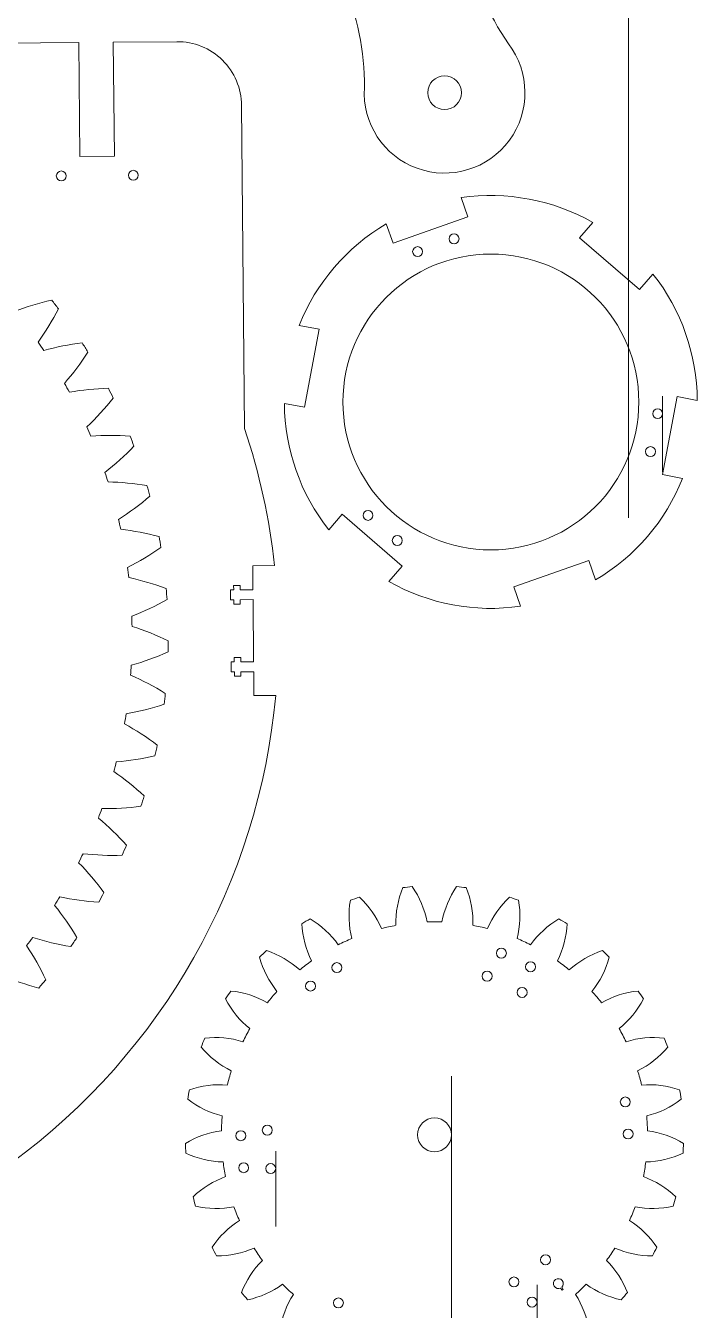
# Model space of a CAD drawing. Header units: millimetres. Extents: x -270 to 270, y -1120 to 1355.
# Drawn here: x 61 to 269.9, y -189.9 to 209.6 of the extents above; entities that cross this region are included whole.
import ezdxf

# ---------------------------------------------------------------- set-up
doc = ezdxf.new("R2010")
doc.units = ezdxf.units.MM
doc.header["$MEASUREMENT"] = 0
doc.layers.add('Layer 1', color=7, linetype='Continuous')

msp = doc.modelspace()

# ---------------------------------------------------------------- linework, layer by layer
at = {"layer": 'Layer 1', "lineweight": 15}
for points, knots in [([(248.4518, 593.1388), (248.4518, 618.5439), (227.8569, 639.1388), (202.4518, 639.1388), (202.4518, 639.1388), (177.0468, 639.1389), (156.4518, 618.544), (156.4518, 593.1389), (156.4518, 593.1389), (156.4517, 567.7339), (177.0465, 547.1389), (202.4516, 547.1388), (202.4516, 547.1388), (227.8567, 547.1387), (248.4516, 567.7335), (248.4518, 593.1386), (248.4578, 1355.2916), (248.4518, -931.1672), (248.4518, 593.1388)], [0, 0, 0, 0, 0.2, 0.2, 0.2, 0.2, 0.4, 0.4, 0.4, 0.4, 0.6, 0.6, 0.6, 0.6, 1, 1, 1, 1.0002, 1.0002, 1.0002, 1.0002]), ([(231.9051, 340.8328), (231.9051, 343.7323), (229.5546, 346.0828), (226.6551, 346.0828), (226.6551, 346.0828), (223.7557, 346.0828), (221.4051, 343.7323), (221.4051, 340.8328), (221.4051, 340.8328), (221.4051, 337.9333), (223.7556, 335.5828), (226.6551, 335.5828), (226.6551, 335.5828), (229.5546, 335.5827), (231.9051, 337.9332), (231.9051, 340.8327), (231.9051, 427.8177), (231.9051, 166.8628), (231.9051, 340.8328)], [0, 0, 0, 0, 0.2, 0.2, 0.2, 0.2, 0.4, 0.4, 0.4, 0.4, 0.6, 0.6, 0.6, 0.6, 1, 1, 1, 1.0001, 1.0001, 1.0001, 1.0001]), ([(237.7528, 318.4309), (218.2352, 307.5009), (204.2256, 288.8537), (199.1617, 267.0648), (199.1617, 267.0648), (194.0977, 245.2759), (198.4479, 222.3617), (211.1449, 203.9447)], [0, 0, 0, 0, 0.33333333, 0.33333333, 0.33333333, 0.33333333, 1, 1, 1, 1]), ([(166.3477, 190.3422), (166.6431, 213.041), (157.2208, 234.7833), (140.4557, 250.0886), (140.4557, 250.0886), (123.6906, 265.394), (101.1822, 272.8022), (78.6042, 270.446)], [0, 0, 0, 0, 0.33333333, 0.33333333, 0.33333333, 0.33333333, 1, 1, 1, 1]), ([(128.1826, 184.7957), (128.1356, 190.0998), (125.9836, 195.168), (122.1998, 198.8854), (122.1998, 198.8854), (118.4161, 202.6028), (113.3105, 204.6649), (108.0064, 204.618)], [0, 0, 0, 0, 0.33333333, 0.33333333, 0.33333333, 0.33333333, 1, 1, 1, 1]), ([(166.3477, 190.3422), (165.638, 179.2597), (172.3241, 169.0375), (182.7621, 165.2464), (182.7621, 165.2464), (193.2001, 161.4553), (204.8879, 165.0041), (211.4557, 173.959), (211.4557, 173.959), (218.0235, 182.9138), (217.897, 195.1277), (211.145, 203.9445)], [0, 0, 0, 0, 0.25, 0.25, 0.25, 0.25, 0.5, 0.5, 0.5, 0.5, 1, 1, 1, 1]), ([(196.5466, 188.7445), (196.5466, 191.644), (194.1961, 193.9945), (191.2966, 193.9945), (191.2966, 193.9945), (188.3971, 193.9945), (186.0466, 191.644), (186.0466, 188.7445), (186.0466, 188.7445), (186.0466, 185.845), (188.3971, 183.4945), (191.2966, 183.4945), (191.2966, 183.4945), (194.1961, 183.4945), (196.5466, 185.845), (196.5466, 188.7445)], [0, 0, 0, 0, 0.2, 0.2, 0.2, 0.2, 0.4, 0.4, 0.4, 0.4, 0.6, 0.6, 0.6, 0.6, 1, 1, 1, 1]), ([(73.66, 162.8566), (73.66, 163.7127), (72.9661, 164.4066), (72.11, 164.4066), (72.11, 164.4066), (71.254, 164.4066), (70.56, 163.7127), (70.56, 162.8566), (70.56, 162.8566), (70.56, 162.0006), (71.254, 161.3066), (72.11, 161.3066), (72.11, 161.3066), (72.9661, 161.3066), (73.66, 162.0006), (73.66, 162.8566)], [0, 0, 0, 0, 0.2, 0.2, 0.2, 0.2, 0.4, 0.4, 0.4, 0.4, 0.6, 0.6, 0.6, 0.6, 1, 1, 1, 1]), ([(96.0591, 163.065), (96.0591, 163.921), (95.3651, 164.615), (94.5091, 164.615), (94.5091, 164.615), (93.653, 164.615), (92.9591, 163.921), (92.9591, 163.065), (92.9591, 163.065), (92.9591, 162.2089), (93.653, 161.515), (94.5091, 161.515), (94.5091, 161.515), (95.3651, 161.515), (96.0591, 162.2089), (96.0591, 163.065)], [0, 0, 0, 0, 0.2, 0.2, 0.2, 0.2, 0.4, 0.4, 0.4, 0.4, 0.6, 0.6, 0.6, 0.6, 1, 1, 1, 1]), ([(195.7804, 143.2994), (195.7804, 144.1554), (195.0864, 144.8494), (194.2304, 144.8494), (194.2304, 144.8494), (193.3744, 144.8494), (192.6804, 144.1555), (192.6804, 143.2994), (192.6804, 143.2994), (192.6804, 142.4434), (193.3744, 141.7494), (194.2304, 141.7494), (194.2304, 141.7494), (195.0864, 141.7494), (195.7804, 142.4434), (195.7804, 143.2994)], [0, 0, 0, 0, 0.2, 0.2, 0.2, 0.2, 0.4, 0.4, 0.4, 0.4, 0.6, 0.6, 0.6, 0.6, 1, 1, 1, 1]), ([(184.4582, 139.3236), (184.4582, 140.1796), (183.7642, 140.8736), (182.9082, 140.8736), (182.9082, 140.8736), (182.0521, 140.8736), (181.3582, 140.1796), (181.3582, 139.3236), (181.3582, 139.3236), (181.3582, 138.4676), (182.0521, 137.7736), (182.9082, 137.7736), (182.9082, 137.7736), (183.7642, 137.7736), (184.4582, 138.4675), (184.4582, 139.3236)], [0, 0, 0, 0, 0.2, 0.2, 0.2, 0.2, 0.4, 0.4, 0.4, 0.4, 0.6, 0.6, 0.6, 0.6, 1, 1, 1, 1]), ([(251.6824, 92.5789), (251.6824, 117.9839), (231.0875, 138.5788), (205.6824, 138.5789), (205.6824, 138.5789), (180.2774, 138.5789), (159.6825, 117.9841), (159.6824, 92.579), (159.6824, 92.579), (159.6823, 67.1739), (180.2771, 46.579), (205.6822, 46.5789), (205.6822, 46.5789), (231.0873, 46.5788), (251.6822, 67.1735), (251.6824, 92.5786), (251.6824, 92.5786), (251.6824, 92.5789), (251.6824, 92.5789)], [0, 0, 0, 0, 0.2, 0.2, 0.2, 0.2, 0.4, 0.4, 0.4, 0.4, 0.6, 0.6, 0.6, 0.6, 1, 1, 1, 1.0003, 1.0003, 1.0003, 1.0003]), ([(259.1016, 88.9296), (259.1016, 89.7856), (258.4077, 90.4795), (257.5516, 90.4796), (257.5516, 90.4796), (256.6956, 90.4796), (256.0016, 89.7856), (256.0016, 88.9296), (256.0016, 88.9296), (256.0016, 88.0735), (256.6956, 87.3796), (257.5516, 87.3796), (257.5516, 87.3796), (258.4077, 87.3795), (259.1016, 88.0735), (259.1016, 88.9295), (259.1016, 114.6095), (259.1016, 37.5696), (259.1016, 88.9296)], [0, 0, 0, 0, 0.2, 0.2, 0.2, 0.2, 0.4, 0.4, 0.4, 0.4, 0.6, 0.6, 0.6, 0.6, 1, 1, 1, 1.0001, 1.0001, 1.0001, 1.0001]), ([(256.8837, 77.1363), (256.8837, 77.9923), (256.1897, 78.6863), (255.3337, 78.6863), (255.3337, 78.6863), (254.4776, 78.6863), (253.7837, 77.9923), (253.7837, 77.1363), (253.7837, 77.1363), (253.7837, 76.2803), (254.4776, 75.5863), (255.3336, 75.5863), (255.3336, 75.5863), (256.1897, 75.5863), (256.8836, 76.2803), (256.8837, 77.1363)], [0, 0, 0, 0, 0.2, 0.2, 0.2, 0.2, 0.4, 0.4, 0.4, 0.4, 0.6, 0.6, 0.6, 0.6, 1, 1, 1, 1]), ([(169.0331, 57.3009), (169.0331, 58.1569), (168.3391, 58.8509), (167.4831, 58.8509), (167.4831, 58.8509), (166.6271, 58.8509), (165.9331, 58.1569), (165.9331, 57.3009), (165.9331, 57.3009), (165.9331, 56.4448), (166.6271, 55.7509), (167.4831, 55.7509), (167.4831, 55.7509), (168.3391, 55.7509), (169.0331, 56.4448), (169.0331, 57.3009)], [0, 0, 0, 0, 0.2, 0.2, 0.2, 0.2, 0.4, 0.4, 0.4, 0.4, 0.6, 0.6, 0.6, 0.6, 1, 1, 1, 1]), ([(178.1374, 49.4834), (178.1374, 50.3395), (177.4434, 51.0334), (176.5874, 51.0334), (176.5874, 51.0334), (175.7313, 51.0334), (175.0374, 50.3395), (175.0374, 49.4835), (175.0374, 49.4835), (175.0374, 48.6274), (175.7313, 47.9335), (176.5874, 47.9334), (176.5874, 47.9334), (177.4434, 47.9334), (178.1374, 48.6274), (178.1374, 49.4834)], [0, 0, 0, 0, 0.2, 0.2, 0.2, 0.2, 0.4, 0.4, 0.4, 0.4, 0.6, 0.6, 0.6, 0.6, 1, 1, 1, 1]), ([(193.3996, -135.3449), (193.3996, -132.4454), (191.0491, -130.0949), (188.1496, -130.0949), (188.1496, -130.0949), (185.2501, -130.0949), (182.8996, -132.4454), (182.8996, -135.3449), (182.8996, -135.3449), (182.8996, -138.2444), (185.25, -140.5949), (188.1495, -140.5949), (188.1495, -140.5949), (191.049, -140.5949), (193.3995, -138.2445), (193.3996, -135.345), (193.4026, -48.36), (193.3996, -309.3149), (193.3996, -135.3449)], [0, 0, 0, 0, 0.2, 0.2, 0.2, 0.2, 0.4, 0.4, 0.4, 0.4, 0.6, 0.6, 0.6, 0.6, 1, 1, 1, 1.0001, 1.0001, 1.0001, 1.0001]), ([(210.5091, -78.8479), (210.5091, -77.9919), (209.8152, -77.2979), (208.9591, -77.2979), (208.9591, -77.2979), (208.1031, -77.2979), (207.4091, -77.9919), (207.4091, -78.8479), (207.4091, -78.8479), (207.4091, -79.7039), (208.1031, -80.3979), (208.9591, -80.3979), (208.9591, -80.3979), (209.8152, -80.3979), (210.5091, -79.704), (210.5091, -78.8479)], [0, 0, 0, 0, 0.2, 0.2, 0.2, 0.2, 0.4, 0.4, 0.4, 0.4, 0.6, 0.6, 0.6, 0.6, 1, 1, 1, 1]), ([(159.366, -83.3371), (159.366, -82.4811), (158.672, -81.7871), (157.816, -81.7871), (157.816, -81.7871), (156.9599, -81.7871), (156.266, -82.4811), (156.266, -83.3371), (156.266, -83.3371), (156.266, -84.1931), (156.9599, -84.8871), (157.816, -84.8871), (157.816, -84.8871), (158.672, -84.8871), (159.366, -84.1932), (159.366, -83.3371)], [0, 0, 0, 0, 0.2, 0.2, 0.2, 0.2, 0.4, 0.4, 0.4, 0.4, 0.6, 0.6, 0.6, 0.6, 1, 1, 1, 1]), ([(219.5734, -83.0715), (219.5734, -82.2154), (218.8795, -81.5215), (218.0234, -81.5215), (218.0234, -81.5215), (217.1674, -81.5215), (216.4734, -82.2154), (216.4734, -83.0715), (216.4734, -83.0715), (216.4734, -83.9275), (217.1674, -84.6215), (218.0234, -84.6215), (218.0234, -84.6215), (218.8795, -84.6215), (219.5734, -83.9275), (219.5734, -83.0715)], [0, 0, 0, 0, 0.2, 0.2, 0.2, 0.2, 0.4, 0.4, 0.4, 0.4, 0.6, 0.6, 0.6, 0.6, 1, 1, 1, 1]), ([(151.1761, -89.0752), (151.1761, -88.2192), (150.4822, -87.5252), (149.6261, -87.5252), (149.6261, -87.5252), (148.7701, -87.5252), (148.0761, -88.2192), (148.0761, -89.0752), (148.0761, -89.0752), (148.0761, -89.9313), (148.7701, -90.6252), (149.6261, -90.6252), (149.6261, -90.6252), (150.4822, -90.6252), (151.1761, -89.9313), (151.1761, -89.0752)], [0, 0, 0, 0, 0.2, 0.2, 0.2, 0.2, 0.4, 0.4, 0.4, 0.4, 0.6, 0.6, 0.6, 0.6, 1, 1, 1, 1]), ([(206.0759, -85.9943), (206.0759, -85.1382), (205.3819, -84.4443), (204.5259, -84.4443), (204.5259, -84.4443), (203.6698, -84.4443), (202.9759, -85.1382), (202.9759, -85.9943), (202.9759, -85.9943), (202.9759, -86.8503), (203.6698, -87.5443), (204.5259, -87.5443), (204.5259, -87.5443), (205.3819, -87.5443), (206.0759, -86.8503), (206.0759, -85.9943)], [0, 0, 0, 0, 0.2, 0.2, 0.2, 0.2, 0.4, 0.4, 0.4, 0.4, 0.6, 0.6, 0.6, 0.6, 1, 1, 1, 1]), ([(216.953, -91.0626), (216.953, -90.2065), (216.2591, -89.5126), (215.403, -89.5126), (215.403, -89.5126), (214.547, -89.5126), (213.853, -90.2065), (213.853, -91.0626), (213.853, -91.0626), (213.853, -91.9186), (214.547, -92.6126), (215.403, -92.6126), (215.403, -92.6126), (216.259, -92.6126), (216.953, -91.9186), (216.953, -91.0626)], [0, 0, 0, 0, 0.2, 0.2, 0.2, 0.2, 0.4, 0.4, 0.4, 0.4, 0.6, 0.6, 0.6, 0.6, 1, 1, 1, 1]), ([(138.7715, -145.8381), (138.7715, -144.9821), (138.0776, -144.2882), (137.2215, -144.2881), (137.2215, -144.2881), (136.3655, -144.2881), (135.6715, -144.9821), (135.6715, -145.8381), (135.6715, -145.8381), (135.6715, -146.6942), (136.3655, -147.3881), (137.2215, -147.3881), (137.2215, -147.3881), (138.0775, -147.3882), (138.7715, -146.6942), (138.7715, -145.8382), (138.7715, -120.1582), (138.7715, -197.1981), (138.7715, -145.8381)], [0, 0, 0, 0, 0.2, 0.2, 0.2, 0.2, 0.4, 0.4, 0.4, 0.4, 0.6, 0.6, 0.6, 0.6, 1, 1, 1, 1.0001, 1.0001, 1.0001, 1.0001]), ([(249.0328, -125.1182), (249.0328, -124.2621), (248.3388, -123.5682), (247.4828, -123.5682), (247.4828, -123.5682), (246.6267, -123.5682), (245.9328, -124.2621), (245.9328, -125.1182), (245.9328, -125.1182), (245.9328, -125.9742), (246.6267, -126.6682), (247.4828, -126.6682), (247.4828, -126.6682), (248.3388, -126.6682), (249.0328, -125.9742), (249.0328, -125.1182)], [0, 0, 0, 0, 0.2, 0.2, 0.2, 0.2, 0.4, 0.4, 0.4, 0.4, 0.6, 0.6, 0.6, 0.6, 1, 1, 1, 1]), ([(129.4923, -135.6111), (129.4923, -134.7551), (128.7983, -134.0611), (127.9423, -134.0611), (127.9423, -134.0611), (127.0863, -134.0611), (126.3923, -134.7551), (126.3923, -135.6111), (126.3923, -135.6111), (126.3923, -136.4671), (127.0863, -137.1611), (127.9423, -137.1611), (127.9423, -137.1611), (128.7983, -137.1611), (129.4923, -136.4671), (129.4923, -135.6111)], [0, 0, 0, 0, 0.2, 0.2, 0.2, 0.2, 0.4, 0.4, 0.4, 0.4, 0.6, 0.6, 0.6, 0.6, 1, 1, 1, 1]), ([(137.7222, -133.8841), (137.7222, -133.0281), (137.0283, -132.3341), (136.1722, -132.3341), (136.1722, -132.3341), (135.3162, -132.3341), (134.6222, -133.0281), (134.6222, -133.8841), (134.6222, -133.8841), (134.6222, -134.7402), (135.3162, -135.4341), (136.1722, -135.4341), (136.1722, -135.4341), (137.0282, -135.4341), (137.7222, -134.7402), (137.7222, -133.8841)], [0, 0, 0, 0, 0.2, 0.2, 0.2, 0.2, 0.4, 0.4, 0.4, 0.4, 0.6, 0.6, 0.6, 0.6, 1, 1, 1, 1]), ([(249.9072, -135.0799), (249.9072, -134.2238), (249.2132, -133.5299), (248.3572, -133.5299), (248.3572, -133.5299), (247.5012, -133.5299), (246.8072, -134.2238), (246.8072, -135.0798), (246.8072, -135.0798), (246.8072, -135.9359), (247.5011, -136.6299), (248.3572, -136.6299), (248.3572, -136.6299), (249.2132, -136.6299), (249.9072, -135.9359), (249.9072, -135.0799)], [0, 0, 0, 0, 0.2, 0.2, 0.2, 0.2, 0.4, 0.4, 0.4, 0.4, 0.6, 0.6, 0.6, 0.6, 1, 1, 1, 1]), ([(130.3667, -145.5728), (130.3667, -144.7168), (129.6728, -144.0228), (128.8167, -144.0228), (128.8167, -144.0228), (127.9607, -144.0228), (127.2667, -144.7168), (127.2667, -145.5728), (127.2667, -145.5728), (127.2667, -146.4288), (127.9607, -147.1228), (128.8167, -147.1228), (128.8167, -147.1228), (129.6728, -147.1228), (130.3667, -146.4288), (130.3667, -145.5728)], [0, 0, 0, 0, 0.2, 0.2, 0.2, 0.2, 0.4, 0.4, 0.4, 0.4, 0.6, 0.6, 0.6, 0.6, 1, 1, 1, 1]), ([(220.0335, -187.3538), (220.0335, -186.4978), (219.3395, -185.8038), (218.4835, -185.8038), (218.4835, -185.8038), (217.6275, -185.8038), (216.9335, -186.4978), (216.9335, -187.3538), (216.9335, -187.3538), (216.9335, -188.2099), (217.6275, -188.9038), (218.4835, -188.9038), (218.4835, -188.9038), (219.3395, -188.9038), (220.0335, -188.2099), (220.0335, -187.3539), (220.0335, -161.6739), (220.0335, -238.7138), (220.0335, -187.3538)], [0, 0, 0, 0, 0.2, 0.2, 0.2, 0.2, 0.4, 0.4, 0.4, 0.4, 0.6, 0.6, 0.6, 0.6, 1, 1, 1, 1.0001, 1.0001, 1.0001, 1.0001]), ([(224.25, -174.2035), (224.25, -173.3475), (223.556, -172.6535), (222.7, -172.6535), (222.7, -172.6535), (221.844, -172.6535), (221.15, -173.3474), (221.15, -174.2035), (221.15, -174.2035), (221.15, -175.0595), (221.844, -175.7535), (222.7, -175.7535), (222.7, -175.7535), (223.556, -175.7535), (224.25, -175.0595), (224.25, -174.2035)], [0, 0, 0, 0, 0.2, 0.2, 0.2, 0.2, 0.4, 0.4, 0.4, 0.4, 0.6, 0.6, 0.6, 0.6, 1, 1, 1, 1]), ([(214.4222, -181.0892), (214.4222, -180.2332), (213.7282, -179.5392), (212.8722, -179.5392), (212.8722, -179.5392), (212.0161, -179.5392), (211.3222, -180.2332), (211.3222, -181.0892), (211.3222, -181.0892), (211.3222, -181.9453), (212.0161, -182.6392), (212.8721, -182.6392), (212.8721, -182.6392), (213.7282, -182.6392), (214.4222, -181.9453), (214.4222, -181.0892)], [0, 0, 0, 0, 0.2, 0.2, 0.2, 0.2, 0.4, 0.4, 0.4, 0.4, 0.6, 0.6, 0.6, 0.6, 1, 1, 1, 1]), ([(227.7191, -182.7598), (228.3223, -182.2085), (228.3938, -181.2836), (227.8826, -180.6461), (227.8826, -180.6461), (227.3715, -180.0086), (226.4532, -179.8774), (225.784, -180.3463), (225.784, -180.3463), (225.1147, -180.8152), (224.9245, -181.7231), (225.3491, -182.4212), (225.3491, -182.4212), (225.7737, -183.1193), (226.6674, -183.3679), (227.3915, -182.9893)], [0, 0, 0, 0, 0.2, 0.2, 0.2, 0.2, 0.4, 0.4, 0.4, 0.4, 0.6, 0.6, 0.6, 0.6, 1, 1, 1, 1]), ([(159.8261, -187.6195), (159.8261, -186.7634), (159.1321, -186.0695), (158.2761, -186.0695), (158.2761, -186.0695), (157.42, -186.0695), (156.7261, -186.7634), (156.7261, -187.6195), (156.7261, -187.6195), (156.7261, -188.4755), (157.42, -189.1695), (158.2761, -189.1695), (158.2761, -189.1695), (159.1321, -189.1695), (159.8261, -188.4755), (159.8261, -187.6195)], [0, 0, 0, 0, 0.2, 0.2, 0.2, 0.2, 0.4, 0.4, 0.4, 0.4, 0.6, 0.6, 0.6, 0.6, 1, 1, 1, 1])]:
    msp.add_open_spline(points, degree=3, knots=knots, dxfattribs=at)
for points in [[(-207.5444, 201.8264), (-207.5444, 201.8264), (77.5744, 204.3487), (77.5744, 204.3487)], [(77.5744, 204.3487), (77.5744, 204.3487), (77.904, 168.9108), (77.904, 168.9108)], [(88.274, 204.4434), (88.274, 204.4434), (108.0064, 204.618), (108.0064, 204.618)], [(88.6035, 169.0103), (88.6035, 169.0103), (88.274, 204.4434), (88.274, 204.4434)], [(129.0712, 84.3503), (129.0712, 84.3503), (128.1826, 184.7957), (128.1826, 184.7957)], [(77.904, 168.9108), (77.904, 168.9108), (88.6035, 169.0103), (88.6035, 169.0103)], [(196.4608, 156.1131), (196.4608, 156.1131), (198.5656, 150.1208), (198.5656, 150.1208)], [(237.3547, 148.4224), (224.9553, 155.4549), (210.568, 158.1607), (196.461, 156.1132)], [(173.1566, 147.9297), (160.8666, 140.7077), (151.3297, 129.6008), (146.0494, 116.36)], [(175.2606, 141.9375), (175.2606, 141.9375), (173.1568, 147.9296), (173.1568, 147.9296)], [(198.5656, 150.1208), (198.5656, 150.1208), (175.2606, 141.9375), (175.2606, 141.9375)], [(233.2173, 143.6041), (233.2173, 143.6041), (237.3544, 148.4224), (237.3544, 148.4224)], [(251.957, 127.5136), (251.957, 127.5136), (233.2173, 143.6041), (233.2173, 143.6041)], [(256.0941, 132.3319), (256.0941, 132.3319), (251.957, 127.5136), (251.957, 127.5136)], [(269.8805, 93.0716), (269.7711, 107.3261), (264.9207, 121.1387), (256.094, 132.332)], [(69.1266, 124.2299), (65.1631, 123.3535), (61.2707, 122.1813), (57.4824, 120.7231)], [(71.198, 121.5491), (70.5165, 122.4496), (69.826, 123.3433), (69.1266, 124.2299)], [(64.8665, 111.1665), (67.2334, 114.4644), (69.3498, 117.935), (71.198, 121.5491)], [(146.0496, 116.36), (146.0496, 116.36), (152.2914, 115.1862), (152.2914, 115.1862)], [(152.2914, 115.1862), (152.2914, 115.1862), (147.7261, 90.9123), (147.7261, 90.9123)], [(66.6667, 108.5882), (66.0752, 109.4536), (65.4751, 110.3131), (64.8665, 111.1665)], [(78.5951, 110.9548), (74.5654, 110.465), (70.5781, 109.6739), (66.6667, 108.5882)], [(73.094, 98.3635), (75.7682, 101.4175), (78.2097, 104.6676), (80.398, 108.0866)], [(80.398, 108.0866), (79.8067, 109.0486), (79.2056, 110.0048), (78.5951, 110.9548)], [(74.637, 95.6234), (74.1318, 96.5419), (73.6175, 97.4553), (73.094, 98.3635)], [(86.7381, 96.8277), (82.68, 96.7292), (78.635, 96.3266), (74.637, 95.6234)], [(88.2558, 93.7989), (87.7601, 94.8136), (87.2541, 95.8232), (86.7381, 96.8277)], [(80.0475, 84.8262), (83.0039, 87.6079), (85.7477, 90.6072), (88.2558, 93.7989)], [(141.4843, 92.0861), (141.5937, 77.8317), (146.4441, 64.019), (155.2708, 52.8257)], [(147.7261, 90.9123), (147.7261, 90.9123), (141.4843, 92.086), (141.4843, 92.086)], [(259.0743, 69.9715), (259.0743, 69.9715), (263.6386, 94.2454), (263.6386, 94.2454)], [(263.6386, 94.2454), (263.6386, 94.2454), (269.8804, 93.0717), (269.8804, 93.0717)], [(81.3188, 81.95), (80.9046, 82.913), (80.4808, 83.8717), (80.0475, 84.8262)], [(138.4413, 41.703), (136.8603, 56.2143), (133.7188, 70.5127), (129.0712, 84.3503)], [(93.4796, 81.9808), (89.4309, 82.2743), (85.366, 82.264), (81.3188, 81.95)], [(94.6979, 78.8196), (94.3024, 79.8774), (93.8963, 80.9311), (93.4796, 81.9808)], [(85.6619, 70.681), (88.873, 73.1643), (91.8935, 75.8848), (94.6979, 78.8196)], [(86.6497, 67.6955), (86.3304, 68.6939), (86.0011, 69.6892), (85.6619, 70.681)], [(238.2082, 37.2281), (250.4982, 44.45), (260.0351, 55.5569), (265.3154, 68.7977)], [(265.3151, 68.7977), (265.3151, 68.7977), (259.0743, 69.9715), (259.0743, 69.9715)], [(98.7568, 66.5524), (94.7553, 67.2354), (90.7083, 67.6175), (86.6497, 67.6955)], [(99.6643, 63.2885), (99.3727, 64.3795), (99.0702, 65.4675), (98.7568, 66.5524)], [(89.885, 56.0599), (93.3207, 58.2218), (96.5897, 60.6381), (99.6643, 63.2885)], [(90.58, 52.9931), (90.3586, 54.0177), (90.1269, 55.04), (89.885, 56.0599)], [(155.2707, 52.8258), (155.2707, 52.8258), (159.4077, 57.6442), (159.4077, 57.6442)], [(159.4077, 57.6442), (159.4077, 57.6442), (178.1474, 41.5536), (178.1474, 41.5536)], [(102.5202, 50.6868), (98.6033, 51.7528), (94.6121, 52.5237), (90.58, 52.9931)], [(103.1085, 47.3505), (102.9236, 48.4646), (102.7275, 49.5767), (102.5202, 50.6868)], [(92.6772, 41.0996), (96.3055, 42.9197), (99.7924, 45.0092), (103.1085, 47.3505)], [(93.073, 37.9799), (92.9514, 39.0211), (92.8195, 40.061), (92.6772, 41.0996)], [(131.6491, 41.6429), (131.6491, 41.6429), (138.4413, 41.703), (138.4413, 41.703)], [(131.715, 34.1932), (131.715, 34.1932), (131.6491, 41.6429), (131.6491, 41.6429)], [(178.1474, 41.5536), (178.1474, 41.5536), (174.0104, 36.7353), (174.0104, 36.7353)], [(212.7992, 35.0369), (212.7992, 35.0369), (236.1041, 43.2203), (236.1041, 43.2203)], [(236.1041, 43.2203), (236.1041, 43.2203), (238.2079, 37.2281), (238.2079, 37.2281)], [(104.7348, 34.5321), (100.9391, 35.9711), (97.0409, 37.1236), (93.073, 37.9799)], [(174.0101, 36.7353), (186.4095, 29.7028), (200.7968, 26.9971), (214.9038, 29.0446)], [(104.9984, 31.1545), (104.9218, 32.2812), (104.834, 33.4071), (104.7348, 34.5321)], [(124.7153, 34.1312), (124.7153, 34.1312), (125.7152, 34.1401), (125.7152, 34.1401)], [(124.7427, 31.0313), (124.7427, 31.0313), (124.7153, 34.1312), (124.7153, 34.1312)], [(125.7031, 35.51), (125.7031, 35.51), (127.703, 35.5277), (127.703, 35.5277)], [(125.7152, 34.1401), (125.7152, 34.1401), (125.7031, 35.51), (125.7031, 35.51)], [(127.703, 35.5277), (127.703, 35.5277), (127.7152, 34.1578), (127.7152, 34.1578)], [(127.7152, 34.1578), (127.7152, 34.1578), (131.715, 34.1932), (131.715, 34.1932)], [(214.9039, 29.0446), (214.9039, 29.0446), (212.7992, 35.0369), (212.7992, 35.0369)], [(94.0124, 25.9395), (97.7995, 27.401), (101.4718, 29.1442), (104.9984, 31.1545)], [(125.7426, 31.0402), (125.7426, 31.0402), (124.7427, 31.0313), (124.7427, 31.0313)], [(125.7549, 29.6603), (125.7549, 29.6603), (125.7426, 31.0402), (125.7426, 31.0402)], [(127.7548, 29.6779), (127.7548, 29.6779), (125.7549, 29.6603), (125.7549, 29.6603)], [(131.7424, 31.0933), (131.7424, 31.0933), (127.7426, 31.0579), (127.7426, 31.0579)], [(127.7426, 31.0579), (127.7426, 31.0579), (127.7548, 29.6779), (127.7548, 29.6779)], [(131.9132, 11.794), (131.9132, 11.794), (131.7424, 31.0933), (131.7424, 31.0933)], [(94.1053, 22.7963), (94.0848, 23.8443), (94.0539, 24.8921), (94.0124, 25.9395)], [(105.38, 18.239), (101.7409, 20.0376), (97.9721, 21.5609), (94.1053, 22.7963)], [(105.3163, 14.8518), (105.3488, 15.9806), (105.3701, 17.1097), (105.38, 18.239)], [(93.8783, 10.7214), (97.7888, 11.8105), (101.6122, 13.1912), (105.3163, 14.8518)], [(125.9013, 13.1109), (125.9013, 13.1109), (127.9012, 13.1286), (127.9012, 13.1286)], [(125.9134, 11.741), (125.9134, 11.741), (125.9013, 13.1109), (125.9013, 13.1109)], [(127.9012, 13.1286), (127.9012, 13.1286), (127.9133, 11.7586), (127.9133, 11.7586)], [(93.6674, 7.5839), (93.7481, 8.629), (93.8185, 9.6749), (93.8783, 10.7214)], [(124.9134, 11.7321), (124.9134, 11.7321), (125.9134, 11.741), (125.9134, 11.741)], [(124.9409, 8.6322), (124.9409, 8.6322), (124.9134, 11.7321), (124.9134, 11.7321)], [(125.9408, 8.6411), (125.9408, 8.6411), (124.9409, 8.6322), (124.9409, 8.6322)], [(125.953, 7.2611), (125.953, 7.2611), (125.9408, 8.6411), (125.9408, 8.6411)], [(127.9133, 11.7586), (127.9133, 11.7586), (131.9132, 11.794), (131.9132, 11.794)], [(131.9406, 8.6942), (131.9406, 8.6942), (127.9407, 8.6588), (127.9407, 8.6588)], [(127.9407, 8.6588), (127.9407, 8.6588), (127.9529, 7.2788), (127.9529, 7.2788)], [(132.0065, 1.2444), (132.0065, 1.2444), (131.9406, 8.6942), (131.9406, 8.6942)], [(104.4496, 1.9597), (101.001, 4.1011), (97.3969, 5.9811), (93.6674, 7.5839)], [(127.9529, 7.2788), (127.9529, 7.2788), (125.953, 7.2611), (125.953, 7.2611)], [(56.5789, -144.0591), (103.5707, -109.644), (133.5157, -56.7017), (138.7987, 1.3045)], [(104.0593, -1.4056), (104.2006, -0.2852), (104.3307, 0.8366), (104.4496, 1.9597)], [(138.7987, 1.3045), (138.7987, 1.3045), (132.0065, 1.2444), (132.0065, 1.2444)], [(92.2761, -4.4127), (96.2734, -3.7061), (100.2122, -2.7009), (104.0593, -1.4056)], [(91.7633, -7.5153), (91.9446, -6.4828), (92.1155, -5.4486), (92.2761, -4.4127)], [(101.9523, -14.1538), (98.7266, -11.6896), (95.3207, -9.4705), (91.7633, -7.5153)], [(101.2391, -17.4657), (101.4879, -16.3642), (101.7257, -15.2601), (101.9523, -14.1538)], [(88.4108, -22.3601), (88.6909, -21.35), (88.9608, -20.3371), (89.2207, -19.3216)], [(89.2207, -19.3216), (93.2675, -19.004), (97.2849, -18.3837), (101.2391, -17.4657)], [(97.9116, -29.9511), (94.9387, -27.187), (91.7629, -24.6496), (88.4108, -22.3601)], [(96.882, -33.1787), (97.236, -32.1063), (97.5792, -31.0304), (97.9116, -29.9511)], [(83.6413, -36.8122), (84.0175, -35.8338), (84.384, -34.8516), (84.7406, -33.8659)], [(84.7406, -33.8659), (88.7992, -33.9404), (92.8577, -33.7107), (96.882, -33.1787)], [(92.365, -45.2846), (89.6728, -42.2465), (86.7568, -39.4144), (83.6413, -36.8122)], [(77.4992, -50.7364), (77.9681, -49.7989), (78.4276, -48.8567), (78.8777, -47.91)], [(78.8777, -47.91), (82.9102, -48.3759), (86.9719, -48.5389), (91.0288, -48.3977)], [(91.0288, -48.3977), (91.4846, -47.3645), (91.93, -46.3268), (92.365, -45.2846)], [(85.3645, -60.0112), (82.9781, -56.7275), (80.3489, -53.6272), (77.4992, -50.7364)], [(178.2854, -58.4753), (176.7782, -62.1913), (176.0581, -66.1795), (176.1706, -70.1879)], [(181.2584, -58.1519), (180.2654, -58.2406), (179.2742, -58.3484), (178.2854, -58.4753)], [(185.8417, -69.1361), (185.0898, -65.1972), (183.5291, -61.4571), (181.2584, -58.1519)], [(195.0407, -58.1519), (192.77, -61.4571), (191.2094, -65.1972), (190.4575, -69.1361)], [(198.0137, -58.4753), (197.0249, -58.3484), (196.0337, -58.2406), (195.0407, -58.1519)], [(200.1285, -70.1879), (200.241, -66.1795), (199.5209, -62.1914), (198.0138, -58.4754)], [(70.0419, -64.0028), (70.599, -63.1149), (71.1474, -62.2215), (71.6867, -61.3226)], [(71.6867, -61.3226), (75.6554, -62.1755), (79.6825, -62.7298), (83.734, -62.9809)], [(83.734, -62.9809), (84.2874, -61.9965), (84.8309, -61.0066), (85.3645, -60.0112)], [(161.9913, -62.3929), (161.3182, -66.3461), (161.4723, -70.3958), (162.4438, -74.2864)], [(164.8253, -61.438), (163.8746, -61.7381), (162.9297, -62.0564), (161.9913, -62.3929)], [(171.6627, -71.1802), (170.0816, -67.495), (167.7535, -64.1778), (164.8253, -61.438)], [(211.4738, -61.438), (208.5457, -64.1778), (206.2175, -67.495), (204.6364, -71.1802)], [(214.3078, -62.3929), (213.3694, -62.0564), (212.4245, -61.7381), (211.4738, -61.438)], [(213.8553, -74.2864), (214.8268, -70.3959), (214.9809, -66.3462), (214.3078, -62.3931)], [(76.9753, -73.9935), (74.917, -70.4947), (72.5993, -67.1551), (70.0419, -64.0028)], [(149.4828, -68.18), (148.6188, -68.6774), (147.7645, -69.1914), (146.9204, -69.7218)], [(146.9204, -69.7218), (147.1128, -73.7272), (148.1339, -77.6491), (149.919, -81.2399)], [(158.2546, -76.2245), (155.9183, -72.9654), (152.9315, -70.2262), (149.4828, -68.18)], [(176.1706, -70.1879), (174.6569, -70.4662), (173.1533, -70.7972), (171.6627, -71.1802)], [(190.4575, -69.1361), (188.9193, -69.0825), (187.3798, -69.0825), (185.8417, -69.1361)], [(204.6364, -71.1802), (203.1458, -70.7972), (201.6422, -70.4662), (200.1285, -70.1879)], [(226.8163, -68.18), (223.3676, -70.2262), (220.3808, -72.9654), (218.0445, -76.2245)], [(226.3801, -81.2399), (228.1653, -77.6491), (229.1863, -73.7272), (229.3788, -69.7218)], [(229.3788, -69.7218), (228.5346, -69.1914), (227.6803, -68.6774), (226.8163, -68.18)], [(61.339, -76.4875), (61.9792, -75.6576), (62.6112, -74.8212), (63.2348, -73.9786)], [(63.2348, -73.9786), (67.1027, -75.2106), (71.0574, -76.151), (75.0658, -76.7919)], [(75.0658, -76.7919), (75.7116, -75.8655), (76.3482, -74.9326), (76.9753, -73.9935)], [(162.4438, -74.2864), (161.0253, -74.8836), (159.6281, -75.53), (158.2546, -76.2245)], [(218.0445, -76.2245), (216.671, -75.53), (215.2738, -74.8836), (213.8553, -74.2864)], [(67.2758, -87.1007), (65.5647, -83.4197), (63.5802, -79.872), (61.339, -76.4875)], [(135.9483, -78.0625), (135.2115, -78.734), (134.4876, -79.4196), (133.7772, -80.119)], [(146.2444, -84.0333), (143.2621, -81.3526), (139.7563, -79.3195), (135.9483, -78.0625)], [(240.3508, -78.0625), (236.5429, -79.3195), (233.037, -81.3526), (230.0547, -84.0333)], [(242.5219, -80.119), (241.8115, -79.4196), (241.0877, -78.734), (240.3508, -78.0625)], [(133.7772, -80.119), (134.8262, -83.9894), (136.6665, -87.6002), (139.1818, -90.7233)], [(149.919, -81.2399), (148.6621, -82.128), (147.4365, -83.0597), (146.2444, -84.0333)], [(230.0547, -84.0333), (228.8627, -83.0597), (227.6371, -82.128), (226.3801, -81.2399)], [(237.1173, -90.7233), (239.6326, -87.6002), (241.4729, -83.9894), (242.5219, -80.119)], [(53.6009, -85.7598), (57.3318, -87.3594), (61.1773, -88.677), (65.1051, -89.7018)], [(65.1051, -89.7018), (65.8374, -88.8421), (66.561, -87.975), (67.2758, -87.1007)], [(124.8547, -90.6234), (124.2794, -91.4376), (123.7199, -92.2629), (123.1765, -93.0986)], [(136.1936, -94.2413), (132.7048, -92.2643), (128.8438, -91.0324), (124.8547, -90.6234)], [(139.1818, -90.7233), (138.1452, -91.8609), (137.1485, -93.0343), (136.1936, -94.2413)], [(240.1055, -94.2413), (239.1506, -93.0343), (238.1539, -91.8609), (237.1173, -90.7233)], [(251.4444, -90.6234), (247.4553, -91.0324), (243.5943, -92.2643), (240.1055, -94.2413)], [(253.1226, -93.0986), (252.5792, -92.2629), (252.0197, -91.4376), (251.4444, -90.6234)], [(123.1765, -93.0986), (125.033, -96.653), (127.6065, -99.7838), (130.7343, -102.2931)], [(245.5648, -102.2931), (248.6927, -99.7838), (251.2661, -96.653), (253.1226, -93.0986)], [(130.7343, -102.2931), (129.9665, -103.627), (129.2454, -104.9872), (128.5723, -106.3712)], [(247.7269, -106.3712), (247.0538, -104.9872), (246.3326, -103.627), (245.5648, -102.2931)], [(116.7207, -105.2755), (116.3339, -106.1943), (115.9649, -107.1206), (115.6138, -108.0536)], [(128.5723, -106.3712), (124.74, -105.1905), (120.7045, -104.8174), (116.7207, -105.2755)], [(259.5784, -105.2755), (255.5946, -104.8174), (251.5591, -105.1905), (247.7269, -106.3712)], [(260.6853, -108.0536), (260.3342, -107.1206), (259.9652, -106.1943), (259.5784, -105.2755)], [(115.6138, -108.0536), (118.191, -111.1258), (121.3773, -113.6302), (124.9715, -115.4084)], [(251.3276, -115.4084), (254.9218, -113.6302), (258.1081, -111.1258), (260.6853, -108.0536)], [(124.9715, -115.4084), (124.5084, -116.8762), (124.0965, -118.3596), (123.7367, -119.856)], [(252.5625, -119.856), (252.2026, -118.3596), (251.7908, -116.8762), (251.3276, -115.4084)], [(123.7367, -119.856), (119.7402, -119.5267), (115.7188, -120.0298), (111.9266, -121.3336)], [(264.3725, -121.3336), (260.5803, -120.0298), (256.559, -119.5267), (252.5625, -119.856)], [(111.9266, -121.3336), (111.7464, -122.3141), (111.5851, -123.298), (111.4428, -124.2847)], [(264.8563, -124.2847), (264.714, -123.298), (264.5527, -122.3141), (264.3725, -121.3336)], [(111.4428, -124.2847), (114.6202, -126.7311), (118.2704, -128.4919), (122.1628, -129.4559)], [(254.1363, -129.4559), (258.0287, -128.4919), (261.6789, -126.7311), (264.8563, -124.2847)], [(122.1628, -129.4559), (122.026, -130.9889), (121.9427, -132.5262), (121.9129, -134.065)], [(254.3862, -134.065), (254.3565, -132.5262), (254.2731, -130.9889), (254.1363, -129.4559)], [(121.9129, -134.065), (117.9391, -134.6025), (114.1199, -135.9584), (110.6967, -138.0469)], [(265.6024, -138.0469), (262.1792, -135.9584), (258.36, -134.6025), (254.3862, -134.065)], [(110.6967, -138.0469), (110.7314, -139.0432), (110.7854, -140.0387), (110.8586, -141.033)], [(265.4405, -141.033), (265.5137, -140.0387), (265.5677, -139.0432), (265.6024, -138.0469)], [(110.8586, -141.033), (114.4876, -142.7391), (118.4309, -143.6741), (122.4396, -143.7788)], [(122.4396, -143.7788), (122.6355, -145.3054), (122.8846, -146.8246), (123.1864, -148.3338)], [(253.1128, -148.3338), (253.4145, -146.8246), (253.6636, -145.3054), (253.8595, -143.7788)], [(253.8595, -143.7788), (257.8682, -143.6741), (261.8116, -142.7391), (265.4405, -141.033)], [(123.1864, -148.3338), (119.421, -149.7131), (115.9826, -151.8582), (113.0883, -154.6338)], [(263.2108, -154.6338), (260.3166, -151.8582), (256.8781, -149.7131), (253.1128, -148.3338)], [(113.0883, -154.6338), (113.3364, -155.5993), (113.6032, -156.56), (113.8884, -157.5153)], [(262.4108, -157.5153), (262.696, -156.56), (262.9627, -155.5993), (263.2108, -154.6338)], [(113.8884, -157.5153), (117.7993, -158.4014), (121.8514, -158.4668), (125.7889, -157.7073)], [(125.7889, -157.7073), (126.3084, -159.1561), (126.8783, -160.5863), (127.4974, -161.9953)], [(248.8017, -161.9953), (249.4209, -160.5863), (249.9907, -159.1561), (250.5102, -157.7073)], [(250.5102, -157.7073), (254.4477, -158.4668), (258.4999, -158.4014), (262.4108, -157.5153)], [(127.4974, -161.9953), (124.1165, -164.1518), (121.2196, -166.9859), (118.9897, -170.3188)], [(257.3094, -170.3188), (255.0795, -166.9859), (252.1826, -164.1518), (248.8017, -161.9953)], [(118.9897, -170.3188), (119.4396, -171.2084), (119.9066, -172.0893), (120.3905, -172.9609)], [(120.3905, -172.9609), (124.4005, -172.9856), (128.372, -172.1784), (132.0541, -170.5902)], [(132.0541, -170.5902), (132.8729, -171.8934), (133.7369, -173.1677), (134.6444, -174.4107)], [(241.6547, -174.4107), (242.5622, -173.1677), (243.4262, -171.8934), (244.245, -170.5902)], [(244.245, -170.5902), (247.9272, -172.1784), (251.8987, -172.9856), (255.9086, -172.9609)], [(255.9086, -172.9609), (256.3925, -172.0893), (256.8595, -171.2084), (257.3094, -170.3188)], [(134.6444, -174.4107), (131.8062, -177.2435), (129.5863, -180.6341), (128.125, -184.3684)], [(248.1741, -184.3684), (246.7128, -180.6341), (244.4929, -177.2435), (241.6547, -174.4107)], [(130.061, -186.6477), (133.9825, -185.8097), (137.6876, -184.1676), (140.9423, -181.8251)], [(140.9423, -181.8251), (142.0221, -182.9218), (143.1398, -183.9805), (144.2933, -184.9994)], [(227.3916, -182.9893), (227.3916, -182.9893), (227.8506, -183.6445), (227.8506, -183.6445)], [(228.1782, -183.415), (228.1782, -183.415), (227.7191, -182.7598), (227.7191, -182.7598)], [(227.8506, -183.6445), (227.8506, -183.6445), (228.1782, -183.415), (228.1782, -183.415)], [(232.0058, -184.9994), (233.1593, -183.9805), (234.277, -182.9218), (235.3568, -181.8251)], [(235.3568, -181.8251), (238.6115, -184.1676), (242.3166, -185.8097), (246.2381, -186.6477)], [(128.125, -184.3684), (128.7556, -185.1405), (129.4011, -185.9004), (130.061, -186.6477)], [(144.2933, -184.9994), (142.1304, -188.3761), (140.6913, -192.1646), (140.0669, -196.1258)], [(236.2322, -196.1258), (235.6078, -192.1646), (234.1687, -188.3761), (232.0058, -184.9994)], [(246.2381, -186.6477), (246.8981, -185.9004), (247.5435, -185.1405), (248.1741, -184.3684)]]:
    msp.add_open_spline(points, degree=3, dxfattribs=at)

doc.saveas('drawing.dxf')
